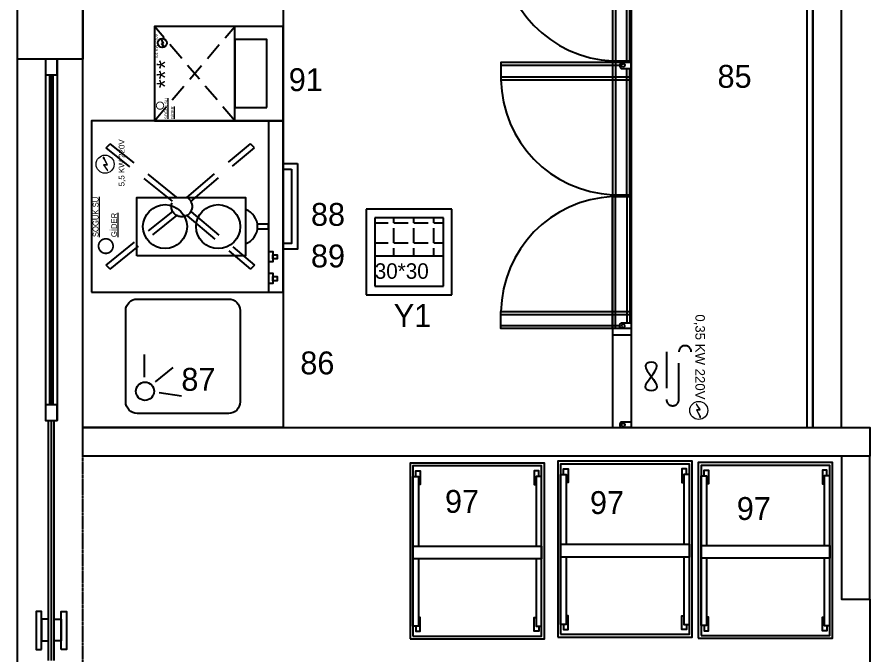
# Model space of a CAD drawing. Header units: millimetres. Extents: x 6517 to 10548, y -1828 to 1073.
# Drawn here: x 6821.6 to 7119.7, y -161.4 to 61.8 of the extents above; entities that cross this region are included whole.
import ezdxf

# ---------------------------------------------------------------- set-up
doc = ezdxf.new("R2010")
doc.units = ezdxf.units.MM
for name, pattern in [('DASHDOT4', [0.265, 0.125, -0.0625, 0.015, -0.0625]), ('DASHED', [19.05, 12.7, -6.35]), ('DASHED2', [9.525, 6.35, -3.175])]:
    doc.linetypes.add(name, pattern=pattern)
for name, color, linetype in [('Kıtc-002 Çizgi', 7, 'Continuous'), ('Kıtc-008 Rakam', 1, 'Continuous'), ('Kıtc-011 Elk Tes Yazı 001', 1, 'Continuous'), ('Kıtc-014 Elk Tes İşaretler', 1, 'Continuous'), ('Kıtc-016 Su Tes Yazı 001', 5, 'Continuous'), ('Kıtc-019 Su Tes İşaretler', 5, 'Continuous'), ('Kıtc-028 Yer Izgarası', 252, 'Continuous')]:
    doc.layers.add(name, color=color, linetype=linetype)
doc.layers.add('TES_SU', color=150, linetype='Continuous', lineweight=25)
doc.styles.get("Standard").update_dxf_attribs({"font": 'stylu.ttf', "height": 10})

# ---------------------------------------------------------------- blocks, each defined once
blk = doc.blocks.new('A$C4E3860C5')
at = {"layer": 'Kıtc-014 Elk Tes İşaretler', "linetype": 'Continuous', "lineweight": 0}
for p, q in [((2.9, 3.66), (0.96, 2.3)), ((1, 2.21), (2.81, 3.48)), ((2.81, 3.48), (2.9, 2.31)), ((3, 2.49), (2.9, 3.66)), ((2.9, 2.31), (5.24, 3.52)), ((5.18, 3.62), (3, 2.49)), ((5.66, 3.81), (5.09, 3.77)), ((5.09, 3.77), (5.17, 3.64)), ((5.17, 3.64), (5.34, 3.36)), ((5.24, 3.52), (5.19, 3.62)), ((5.34, 3.36), (5.66, 3.81)), ((0.96, 2.3), (1, 2.21))]:
    blk.add_line(p, q, dxfattribs=at)
blk.add_circle((3.16, 3.16), 3.16, dxfattribs=at)
blk = doc.blocks.new('A$C4C105235')
at = {"layer": 'Kıtc-002 Çizgi'}
for points in [[(2, 3), (2, 6.5), (0, 6.5), (0, 3)], [(0, 6), (0, 0), (46.2, 0), (46.2, 6), (2, 6)], [(0, 5), (0, 1), (46.2, 1), (46.2, 5), (2, 5)]]:
    blk.add_lwpolyline(points, dxfattribs=at)
blk.add_circle((0.93, 3.71), 0.596, dxfattribs=at)
blk.add_arc((1, 3.75), 1.25, 216.8699, 323.1301, dxfattribs=at)
blk = doc.blocks.new('A$C1FF566C6')
at = {"layer": 'Kıtc-002 Çizgi', "color": 254}
for points in [[(6, 45.5), (0, 45.5), (0, 0), (6, 0), (6, 45.5)], [(1, 41.5), (1, 0), (5, 0), (5, 45.5)]]:
    blk.add_lwpolyline(points, dxfattribs=at)
blk = doc.blocks.new('A$C04CB272A')
at = {"layer": 'Kıtc-002 Çizgi'}
for p, q in [((209.98, 107), (32.48, 107)), ((32.48, 45.5), (209.98, 45.5)), ((177.55, 39), (177.55, 45.5))]:
    blk.add_line(p, q, dxfattribs=at)
blk.add_lwpolyline([(209.98, 39), (209.98, 109), (32.48, 109), (32.48, 39)], close=True, dxfattribs=at)
at = {"layer": 'Kıtc-002 Çizgi', "linetype": 'DASHED'}
for points in [[(200.15, 62.19), (183.48, 62.19, -1), (183.48, 66.53)], [(183.48, 57.84), (200.15, 57.84, 1), (200.15, 62.19)]]:
    blk.add_lwpolyline(points, format="xyb", dxfattribs=at)
at = {"layer": 'Kıtc-002 Çizgi', "linetype": 'DASHED', "ltscale": 0.1}
blk.add_lwpolyline([(195.71, 50.53), (194.95, 50.7), (194.06, 51.16), (193.09, 51.8), (192.07, 52.53), (191.05, 53.27), (190.08, 53.91), (189.19, 54.36), (188.43, 54.53), (187.83, 54.36), (187.41, 53.91), (187.15, 53.27), (187.07, 52.53), (187.15, 51.8), (187.41, 51.16), (187.83, 50.7), (188.43, 50.53), (189.19, 50.7), (190.08, 51.16), (191.05, 51.8), (192.07, 52.53), (193.09, 53.27), (194.06, 53.91), (194.95, 54.36), (195.71, 54.53), (196.31, 54.36), (196.73, 53.91), (196.99, 53.27), (197.07, 52.53), (196.99, 51.8), (196.73, 51.16), (196.31, 50.7)], close=True, dxfattribs=at)
at = {"layer": 'Kıtc-002 Çizgi'}
blk.add_lwpolyline([(207.98, 42), (207.98, 45.5), (209.98, 45.5), (209.98, 42)], dxfattribs=at)
blk.add_circle((209.05, 42.72), 0.596, dxfattribs=at)
blk.add_arc((208.98, 42.75), 1.25, 216.8699, 323.1301, dxfattribs=at)
at = {"layer": 'Kıtc-002 Çizgi', "color": 254}
for centre, start, end in [((40.86, 40.86), 270.8691, 357.3948), ((87.66, 40.86), 270.8691, 357.3948), ((169.97, 40.86), 182.6052, 269.1309)]:
    blk.add_arc(centre, 40.86, start, end, dxfattribs=at)
at = {"layer": 'Kıtc-002 Çizgi'}
for name, p in [('A$C4E3860C5', (200.81, 66)), ('A$C4C105235', (35.48, 39)), ('A$C1FF566C6', (35.48, 0)), ('A$C4C105235', (82.28, 39)), ('A$C1FF566C6', (82.28, 0))]:
    blk.add_blockref(name, p, dxfattribs=at)
at = {"layer": 'Kıtc-002 Çizgi', "xscale": -1}
for name, p in [('A$C4C105235', (175.35, 39)), ('A$C1FF566C6', (175.35, 0))]:
    blk.add_blockref(name, p, dxfattribs=at)
at = {"layer": 'Kıtc-011 Elk Tes Yazı 001', "insert": (170.34, 71.28), "char_height": 3.3081, "attachment_point": 1}
blk.add_mtext_dynamic_manual_height_columns('{\\f@Arial Unicode MS|b0|i0|c162|p34;0,35 KW 220V }', width=30.2799, gutter_width=50, heights=[0], dxfattribs=at)
blk = doc.blocks.new('A$C7CF939DD')
at = {"layer": 'Kıtc-002 Çizgi'}
for p, q in [((28.34, 32.76), (20.53, 33.87)), ((29.57, 28.95), (23.47, 23.94)), ((33.48, 27.29), (33.48, 19.4))]:
    blk.add_line(p, q, dxfattribs=at)
blk.add_lwpolyline([(36, 0), (4, 0, -0.414214), (0, 4), (0, 36, -0.414214), (4, 40), (36, 40, -0.414214), (40, 36), (40, 4, -0.414214)], format="xyb", close=True, dxfattribs=at)
blk.add_circle((33.29, 32.26), 3.19, dxfattribs=at)
blk = doc.blocks.new('A$C3DDB3116')
at = {"layer": 'Kıtc-002 Çizgi'}
blk.add_lwpolyline([(0, 45.94), (20.5, 45.94), (20.5, 7.94), (0, 7.94), (0, 45.94)], dxfattribs=at)
blk.add_lwpolyline([(9.32, 3.72), (11.18, 3.72), (11.18, 0), (9.32, 0)], close=True, dxfattribs=at)
for centre in [(10.25, 36.07), (10.25, 17.5)]:
    blk.add_circle(centre, 7.7, dxfattribs=at)
blk.add_arc((10.25, 10.08), 6.37, 199.6345, 340.3655, dxfattribs=at)
blk = doc.blocks.new('A$C38A5065C')
at = {"layer": 'Kıtc-002 Çizgi'}
for points in [[(0, 0), (47, 0), (47, 61.5), (0, 61.5)], [(1, 1), (46, 1), (46, 60.5), (1, 60.5)], [(1, 32.49), (46, 32.49), (46, 28.01), (1, 28.01)]]:
    blk.add_lwpolyline(points, close=True, dxfattribs=at)
for points in [[(2.96, 28.01), (2.96, 4.46), (1, 4.46), (1, 56.85), (2.96, 56.85), (2.96, 32.49)], [(2.04, 56.85), (2.04, 58.85), (3.59, 58.85), (3.59, 54.06), (2.96, 54.06)], [(44.96, 56.85), (44.96, 58.85), (43.41, 58.85), (43.41, 54.06), (44.04, 54.06)], [(44.04, 28.01), (44.04, 4.46), (46, 4.46), (46, 56.85), (44.04, 56.85), (44.04, 32.49)], [(2.04, 4.46), (2.04, 2.65), (3.59, 2.65), (3.59, 7.44), (2.96, 7.44)], [(44.96, 4.46), (44.96, 2.65), (43.41, 2.65), (43.41, 7.44), (44.04, 7.44)]]:
    blk.add_lwpolyline(points, dxfattribs=at)
blk = doc.blocks.new('A$C5BF67CBE')
at = {"layer": 'Kıtc-002 Çizgi'}
blk.add_line((6.65, 10), (10.64, 10), dxfattribs=at)
for points in [[(0, 72), (0, 10), (60, 10), (60, 72)], [(0, 72), (0, 5), (60, 5), (60, 72)], [(3, 10), (6.65, 10), (6.65, 8.54), (3, 8.54)], [(10.64, 10), (14.29, 10), (14.29, 8.54), (10.64, 8.54)], [(3.97, 8.54), (5.43, 8.54), (5.43, 7.08), (3.97, 7.08)], [(11.61, 8.54), (13.07, 8.54), (13.07, 7.08), (11.61, 7.08)], [(45, 0), (15, 0), (15, 5), (45, 5)], [(43, 2), (17, 2), (17, 5), (43, 5)]]:
    blk.add_lwpolyline(points, close=True, dxfattribs=at)
at = {"layer": 'Kıtc-002 Çizgi', "linetype": 'DASHED'}
for points in [[(8.08, 65.42), (9.49, 66.84)], [(9.49, 66.84), (28.24, 43.59)], [(31.86, 43.69), (50.51, 66.84)], [(50.51, 66.84), (51.92, 65.42)], [(8.08, 65.42), (26.83, 42.17)], [(33.27, 42.27), (51.92, 65.42)], [(26.73, 38.56), (8.08, 16.41)], [(28.14, 37.14), (9.49, 15)], [(31.76, 37.24), (50.51, 15)], [(33.17, 38.66), (51.92, 16.41)], [(9.49, 15), (8.08, 16.41)], [(50.51, 15), (51.92, 16.41)]]:
    blk.add_lwpolyline(points, dxfattribs=at)
blk.add_circle((30, 40.42), 3.63, dxfattribs=at)
blk = doc.blocks.new('v-sg')
at = {"layer": 'TES_SU', "linetype": 'Continuous', "const_width": 1.2}
blk.add_lwpolyline([(-5, 0, 1), (5, 0, 1)], format="xyb", close=True, dxfattribs=at)
blk = doc.blocks.new('A$C59243714')
at = {"layer": 'Kıtc-002 Çizgi'}
for name, p in [('A$C5BF67CBE', (0, 0)), ('A$C4E3860C5', (41.62, 64.07))]:
    blk.add_blockref(name, p, dxfattribs=at)
at = {"layer": 'Kıtc-019 Su Tes İşaretler', "linetype": 'Continuous', "xscale": 0.5098698804018752, "yscale": 0.5098698804018752, "zscale": 0.5098698804018752}
blk.add_blockref('v-sg', (16.13, 66.97), dxfattribs=at)
at = {"layer": 'Kıtc-011 Elk Tes Yazı 001', "lineweight": 15, "insert": (37.02, 62.45), "char_height": 2, "attachment_point": 1}
blk.add_mtext_dynamic_manual_height_columns('{\\f@Arial Unicode MS|b0|i0|c162|p34;5,5 KW 220V }', width=27.5245, gutter_width=50, heights=[0], dxfattribs=at)
at = {"layer": 'Kıtc-016 Su Tes Yazı 001', "lineweight": 5, "char_height": 2, "attachment_point": 1}
for s, insert in [('{\\L\\C5;SOĞUK SU}', (19.27, 71.54)), ('{\\L\\C5;GİDER}', (19.27, 65.08))]:
    blk.add_mtext_dynamic_manual_height_columns(s, width=14.9424, gutter_width=50, heights=[0], dxfattribs=dict(at, insert=insert))
blk = doc.blocks.new('A$C2B30799A')
at = {"layer": 'Kıtc-002 Çizgi', "color": 1}
for p, q in [((1.45, 1.83), (0.48, 1.15)), ((0.5, 1.11), (1.4, 1.74)), ((1.4, 1.74), (1.45, 1.16)), ((1.5, 1.25), (1.45, 1.83)), ((1.45, 1.16), (2.62, 1.76)), ((2.59, 1.81), (1.5, 1.25)), ((2.83, 1.9), (2.54, 1.89)), ((2.54, 1.89), (2.59, 1.82)), ((2.59, 1.82), (2.67, 1.68)), ((2.62, 1.76), (2.59, 1.81)), ((2.83, 1.9), (2.67, 1.68))]:
    blk.add_line(p, q, dxfattribs=at)
blk.add_circle((1.58, 1.58), 1.58, dxfattribs=at)
blk = doc.blocks.new('A$C40335E13')
at = {"layer": 'Kıtc-002 Çizgi'}
for points in [[(0, 0), (33, 0), (33, 45), (0, 45)], [(4.59, 5.64), (28.41, 5.64), (28.41, 16.91), (4.59, 16.91)]]:
    blk.add_lwpolyline(points, close=True, dxfattribs=at)
at = {"layer": 'Kıtc-002 Çizgi', "color": 253, "linetype": 'DASHED2'}
for points in [[(0, 16.91), (33, 45)], [(0, 45), (33, 16.91)]]:
    blk.add_lwpolyline(points, dxfattribs=at)
at = {"layer": 'Kıtc-002 Çizgi'}
blk.add_lwpolyline([(0, 16.91), (33, 16.91)], dxfattribs=at)
at = {"lineweight": -2}
blk.add_blockref('A$C2B30799A', (25.59, 40.67), dxfattribs=at)
at = {"layer": 'Kıtc-019 Su Tes İşaretler', "linetype": 'Continuous', "xscale": 0.2549349402009376, "yscale": 0.2549349402009376, "zscale": 0.2549349402009376}
blk.add_blockref('v-sg', (5.27, 43.02), dxfattribs=at)
at = {"layer": 'Kıtc-002 Çizgi', "color": 1}
blk.add_text('0,4 KW 220V', height=1.05, dxfattribs=at).set_placement((21.85, 43.78))
at = {"layer": 'Kıtc-002 Çizgi'}
for s, p in [('**', (11.36, 38.24)), ('*', (18.07, 38.23))]:
    blk.add_text(s, height=6, dxfattribs=at).set_placement(p)
at = {"layer": 'Kıtc-016 Su Tes Yazı 001', "lineweight": 5, "char_height": 1, "attachment_point": 1}
for s, insert in [('{\\L\\C5;SOĞUK SU}', (0.59, 41.39)), ('{\\L\\C5;GİDER}', (0.59, 39.19))]:
    blk.add_mtext_dynamic_manual_height_columns(s, width=14.9424, gutter_width=50, heights=[0], dxfattribs=dict(at, insert=insert))
blk = doc.blocks.new('A$C1AAB3821')
at = {"layer": 'Kıtc-028 Yer Izgarası'}
for p, q in [((30, 30), (0, 30)), ((0, 30), (0, 0)), ((30, 0), (30, 30)), ((27, 27), (3, 27)), ((3, 27), (3, 3)), ((9.65, 25.24), (9.65, 27)), ((16.63, 25.24), (16.63, 27)), ((23.62, 25.24), (23.62, 27)), ((27, 3), (27, 27)), ((3, 25.24), (7.74, 25.24)), ((9.65, 25.24), (14.73, 25.24)), ((16.63, 25.24), (21.71, 25.24)), ((23.62, 25.24), (27, 25.24)), ((9.65, 18.25), (9.65, 23.33)), ((16.63, 18.25), (16.63, 23.33)), ((23.62, 18.25), (23.62, 23.33)), ((3, 18.25), (7.74, 18.25)), ((9.65, 18.25), (14.73, 18.25)), ((16.63, 18.25), (21.71, 18.25)), ((23.62, 18.25), (27, 18.25)), ((9.65, 13.5), (9.65, 16.35)), ((16.63, 13.5), (16.63, 16.35)), ((23.62, 13.5), (23.62, 16.35)), ((27, 13.5), (3, 13.5)), ((3, 13.5), (3, 3)), ((27, 3), (27, 13.5)), ((3, 3), (27, 3)), ((3, 3), (27, 3)), ((0, 0), (30, 0))]:
    blk.add_line(p, q, dxfattribs=at)
blk.add_text('30*30', height=5.4, dxfattribs=at).set_placement((3, 5.64))

msp = doc.modelspace()

# ---------------------------------------------------------------- linework, layer by layer
at = {"color": 0}
for p, q in [((6821.56, 221.11), (6821.56, 46.66)), ((6844.56, 105.06), (6844.56, 47.06)), ((6831.56, 47.02), (6821.56, 47.02)), ((6821.56, 47.02), (6821.56, -373.15)), ((6844.56, 47.06), (6835.56, 47.06)), ((6844.56, 47.06), (6835.56, 47.06))]:
    msp.add_line(p, q, dxfattribs=at)
for p, q in [((6831.56, 47.02), (6831.56, -79.31)), ((6835.56, 47.02), (6835.56, -79.31)), ((7119.72, -141.85), (7119.72, -216.85))]:
    msp.add_line(p, q)
at = {"color": 0, "linetype": 'DASHDOT4'}
msp.add_line((6844.56, -373.07), (6844.56, 47.06), dxfattribs=at)
at = {"color": 4}
for p, q in [((6832.95, 41.53), (6832.95, -73.83)), ((6833.56, 41.53), (6833.56, -73.83)), ((6834.12, 41.55), (6834.12, -73.81)), ((6832.56, -163.31), (6832.56, -79.31)), ((6833.56, -163.31), (6833.56, -79.31)), ((6834.56, -163.31), (6834.56, -79.31))]:
    msp.add_line(p, q, dxfattribs=at)
for points in [[(6831.56, 47.06), (6831.56, 41.58), (6835.56, 41.58), (6835.56, 47.06)], [(6831.56, 47.06), (6831.56, 41.58), (6835.56, 41.58), (6835.56, 47.06)], [(6831.56, -73.83), (6831.56, -79.31), (6835.56, -79.31), (6835.56, -73.83)]]:
    msp.add_lwpolyline(points, close=True)
at = {"color": 251, "linetype": 'ByBlock'}
for points in [[(6844.56, -81.85), (7119.72, -81.85), (7119.72, -91.85), (6844.56, -91.85)], [(7119.72, -91.85), (7109.72, -91.85), (7109.72, -141.85), (7119.72, -141.85)]]:
    msp.add_lwpolyline(points, close=True, dxfattribs=at)
at = {"color": 0}
for points in [[(6830.13, -159.42), (6830.13, -146.19), (6828.27, -146.19), (6828.27, -159.42)], [(6832.56, -156.38), (6832.56, -148.84), (6830.13, -148.84), (6830.13, -156.38)], [(6834.56, -156.38), (6834.56, -148.84), (6836.99, -148.84), (6836.99, -156.38)], [(6836.99, -159.42), (6836.99, -146.19), (6838.85, -146.19), (6838.85, -159.42)]]:
    msp.add_lwpolyline(points, close=True, dxfattribs=at)
at = {"layer": 'Kıtc-002 Çizgi', "color": 3}
msp.add_lwpolyline([(7099.73, 385.65), (7099.73, -81.85), (7109.73, -81.85), (7109.73, 400.65), (7099.73, 400.65)], dxfattribs=at)
at = {"layer": 'Kıtc-002 Çizgi'}
msp.add_lwpolyline([(6844.56, -81.85), (6844.56, 105.06), (6914.56, 105.06), (6914.56, -81.85)], close=True, dxfattribs=at)

# ---------------------------------------------------------------- block references
for name, p, rotation in [('A$C04CB272A', (6990.73, 128.13), 270), ('A$C3DDB3116', (6909.35, -21.78), 90), ('A$C7CF939DD', (6899.56, -36.85), 180)]:
    msp.add_blockref(name, p, dxfattribs=dict(at, rotation=rotation))
at = {"layer": 'Kıtc-002 Çizgi', "lineweight": -2, "rotation": 90}
for name, p in [('A$C40335E13', (6914.56, 25.54)), ('A$C59243714', (6919.56, -34.46))]:
    msp.add_blockref(name, p, dxfattribs=at)
at = {"layer": 'Kıtc-002 Çizgi', "lineweight": -2}
for p in [(6958.95, -155.75), (7010.58, -155.12), (7059.67, -155.54)]:
    msp.add_blockref('A$C38A5065C', p, dxfattribs=at)
at = {"layer": 'Kıtc-028 Yer Izgarası'}
msp.add_blockref('A$C1AAB3821', (6943.6, -35.4), dxfattribs=at)

# ---------------------------------------------------------------- texts
at = {"layer": 'Kıtc-008 Rakam', "color": 1}
for s, p in [('85', (7066.44, 37.04)), ('91', (6916.55, 35.88)), ('88', (6924.31, -11.25)), ('89', (6924.31, -25.79)), ('Y1', (6953.26, -46.64)), ('86', (6920.59, -63.2)), ('87', (6879, -68.96)), ('97', (6971.16, -111.65)), ('97', (7021.85, -112.06)), ('97', (7073.17, -114.14))]:
    msp.add_text(s, height=8, dxfattribs=at).set_placement(p)

doc.saveas('drawing.dxf')
